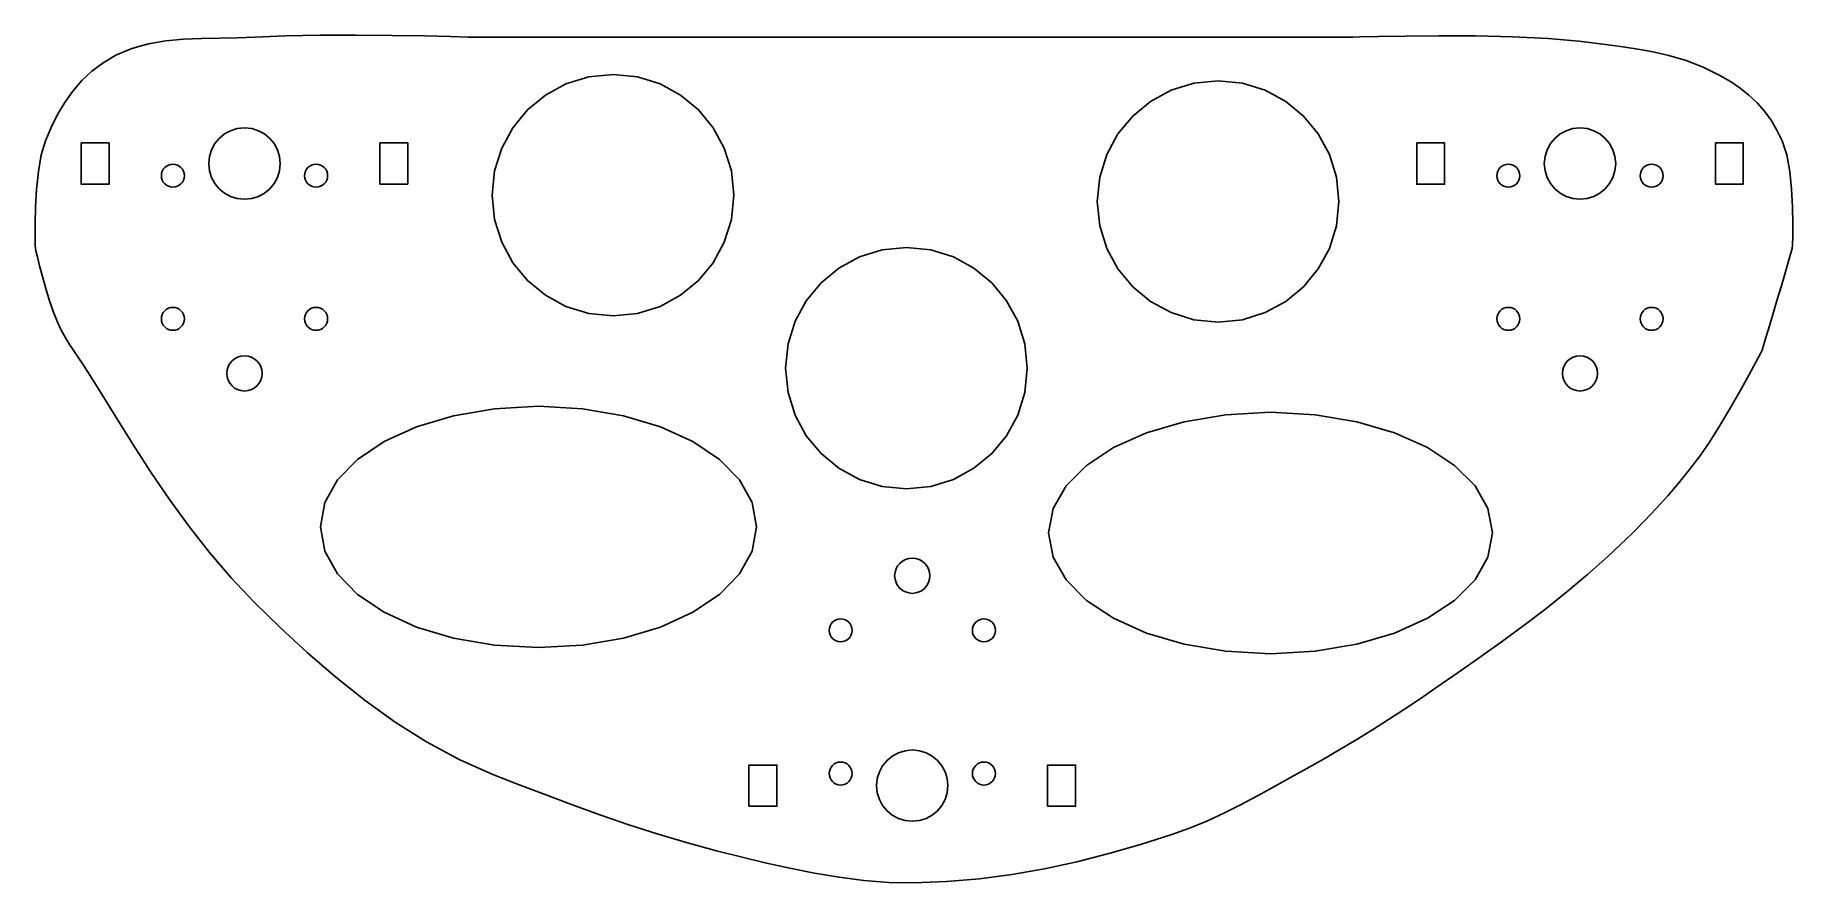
# Model space of a CAD drawing. Extents: x 0 to 145, y 0 to 70.
import ezdxf

# ---------------------------------------------------------------- set-up
doc = ezdxf.new("R2010")
doc.units = 0
doc.layers.add('Layer_1', color=7, linetype='CONTINUOUS')

msp = doc.modelspace()

# ---------------------------------------------------------------- linework, layer by layer
at = {"layer": 'Layer_1', "color": 7}
for points in [[(6.770052, 68.364802), (8.086743, 68.928456), (9.463162, 69.311829), (10.886049, 69.551159), (12.34214, 69.682689), (13.818175, 69.742656), (15.300892, 69.767294), (16.77703, 69.792863), (18.233327, 69.855576), (20.738129, 69.967437), (23.598151, 70.019942), (26.600968, 70.0268), (29.53416, 70.001682), (32.185303, 69.958307), (34.341974, 69.910366), (35.791755, 69.871558), (36.32222, 69.855584), (38.583331, 69.855584), (40.844442, 69.855584), (43.105555, 69.855584), (45.366666, 69.855584), (47.627777, 69.855584), (49.888888, 69.855584), (52.150002, 69.855584), (54.411112, 69.855584), (56.672223, 69.855584), (58.933337, 69.855584), (61.194448, 69.855584), (63.455558, 69.855584), (65.716672, 69.855584), (67.977783, 69.855584), (70.238897, 69.855584), (72.500007, 69.855584), (74.761118, 69.855584), (77.022229, 69.855584), (79.283343, 69.855584), (81.544454, 69.855584), (83.805564, 69.855584), (86.066675, 69.855584), (88.327789, 69.855584), (90.5889, 69.855584), (92.85001, 69.855584), (95.111124, 69.855584), (97.372235, 69.855584), (99.633346, 69.855584), (101.894459, 69.855584), (104.15557, 69.855584), (106.416684, 69.855584), (108.677795, 69.855584), (109.231086, 69.872659), (110.740738, 69.911185), (112.981418, 69.952076), (115.727793, 69.976262), (118.754533, 69.964663), (121.836304, 69.898186), (124.747776, 69.75776), (127.263612, 69.524312), (128.802466, 69.333987), (130.313501, 69.144062), (131.798444, 68.93125), (133.259034, 68.672246), (134.697004, 68.343759), (136.114087, 67.922489), (137.512016, 67.385143), (138.892526, 66.708422), (139.752922, 66.202641), (140.547824, 65.662736), (141.27876, 65.081572), (141.947254, 64.452025), (142.554836, 63.766959), (143.103033, 63.019242), (143.593371, 62.201748), (144.027378, 61.307344), (144.395292, 60.160929), (144.645103, 58.796023), (144.79809, 57.327091), (144.875541, 55.868566), (144.898739, 54.534897), (144.888946, 53.440608), (144.867469, 52.700085), (144.855588, 52.427797), (144.54501, 51.379963), (144.234436, 50.332156), (143.923859, 49.284322), (143.613282, 48.236487), (143.302708, 47.188681), (142.992131, 46.140846), (142.681556, 45.093039), (142.370979, 44.045205), (142.232524, 43.782004), (141.850426, 43.064962), (141.274594, 42.002988), (140.554933, 40.705048), (139.741351, 39.279995), (138.883751, 37.836739), (138.032041, 36.484217), (137.236127, 35.331311), (136.384767, 34.213994), (135.50142, 33.120552), (134.58838, 32.050591), (133.647942, 31.003631), (132.682401, 29.979277), (131.694044, 28.977078), (130.685173, 27.996582), (129.658076, 27.037421), (127.992765, 25.558718), (126.285681, 24.128133), (124.542852, 22.739487), (122.77029, 21.386711), (120.974019, 20.063654), (119.160059, 18.76419), (117.334425, 17.482195), (115.503142, 16.211574), (114.209647, 15.327965), (112.905678, 14.459172), (111.59135, 13.605732), (110.266765, 12.768153), (108.932037, 11.946858), (107.587274, 11.142412), (106.232579, 10.355294), (104.868068, 9.585984), (103.512959, 8.828472), (102.155605, 8.068701), (100.791933, 7.318357), (99.417861, 6.589236), (98.029316, 5.89305), (96.622224, 5.241597), (95.1925, 4.646616), (93.736075, 4.119848), (91.156739, 3.300613), (88.547358, 2.552724), (85.912212, 1.886567), (83.255592, 1.312499), (80.581777, 0.840877), (77.895052, 0.482088), (75.199703, 0.246517), (72.500013, 0.144466), (70.442424, 0.185021), (68.390211, 0.343602), (66.344154, 0.602682), (64.305016, 0.944848), (62.273578, 1.352603), (60.250609, 1.808476), (58.23688, 2.294999), (56.233167, 2.794702), (53.851531, 3.431988), (51.443611, 4.149227), (49.033856, 4.927794), (46.646702, 5.749089), (44.306597, 6.594457), (42.037982, 7.445329), (39.8653, 8.283077), (37.812991, 9.089047), (35.040996, 10.320214), (32.368246, 11.763978), (29.789697, 13.392259), (27.300307, 15.177004), (24.895032, 17.09016), (22.56883, 19.103647), (20.316658, 21.18941), (18.133471, 23.319369), (16.256737, 25.29738), (14.483568, 27.369569), (12.800747, 29.521372), (11.195057, 31.738143), (9.653283, 34.005319), (8.162208, 36.308252), (6.708617, 38.63238), (5.279293, 40.963084), (4.639703, 41.988793), (4.10039, 42.818244), (3.643428, 43.499528), (3.250892, 44.080624), (2.904856, 44.609593), (2.587392, 45.134498), (2.280577, 45.703345), (1.966484, 46.364168), (1.640535, 47.17773), (1.317885, 48.124219), (1.01091, 49.129184), (0.73199, 50.118288), (0.493505, 51.01711), (0.307832, 51.751226), (0.18735, 52.246244), (0.144439, 52.427797), (0.136819, 52.698307), (0.125705, 53.434569), (0.128724, 54.523608), (0.163499, 55.852508), (0.247654, 57.308266), (0.398813, 58.777953), (0.634601, 60.148633), (0.972642, 61.307344), (1.44303, 62.423025), (1.970628, 63.482862), (2.563158, 64.481424), (3.228343, 65.413274), (3.973904, 66.272976), (4.807563, 67.05509), (5.737041, 67.754188), (6.770052, 68.364802)], [(57.671434, 56.83168), (57.469286, 54.826407), (56.889515, 52.958717), (55.972134, 51.268544), (54.757153, 49.795993), (53.284586, 48.580998), (51.594439, 47.663635), (49.726726, 47.083866), (47.721461, 46.88171), (45.716196, 47.083866), (43.848483, 47.663635), (42.158336, 48.580998), (40.685768, 49.795993), (39.470787, 51.268544), (38.553407, 52.958717), (37.973635, 54.826407), (37.771488, 56.83168), (37.973635, 58.836946), (38.553407, 60.704658), (39.470787, 62.394803), (40.685768, 63.867373), (42.158336, 65.082351), (43.848483, 65.999731), (45.716196, 66.579503), (47.721461, 66.781651), (49.726726, 66.579503), (51.594439, 65.999731), (53.284586, 65.082351), (54.757153, 63.867373), (55.972134, 62.394803), (56.889515, 60.704658), (57.469286, 58.836946), (57.671434, 56.83168)], [(107.512208, 56.317782), (107.310061, 54.312508), (106.730289, 52.444818), (105.812909, 50.754646), (104.597928, 49.282095), (103.12536, 48.0671), (101.435213, 47.149737), (99.5675, 46.569968), (97.562235, 46.367812), (95.55697, 46.569968), (93.689257, 47.149737), (91.99911, 48.0671), (90.526543, 49.282095), (89.311562, 50.754646), (88.394182, 52.444818), (87.81441, 54.312508), (87.612262, 56.317782), (87.81441, 58.32305), (88.394179, 60.190763), (89.311559, 61.88091), (90.52654, 63.35348), (91.99911, 64.568461), (93.689255, 65.485841), (95.556967, 66.065613), (97.562235, 66.267761), (99.567503, 66.065613), (101.435216, 65.485841), (103.12536, 64.568461), (104.597931, 63.35348), (105.812912, 61.88091), (106.730292, 60.190763), (107.310061, 58.32305), (107.512208, 56.317782)], [(20.307451, 59.440004), (20.247734, 58.847623), (20.076462, 58.295876), (19.805456, 57.796582), (19.446534, 57.361565), (19.011518, 57.002643), (18.512226, 56.731639), (17.960479, 56.560367), (17.368096, 56.500649), (16.775713, 56.560367), (16.223966, 56.731639), (15.724675, 57.002646), (15.289658, 57.361565), (14.930736, 57.796582), (14.65973, 58.295876), (14.488458, 58.847623), (14.428741, 59.440004), (14.488458, 60.032386), (14.65973, 60.584133), (14.930737, 61.083427), (15.289658, 61.518444), (15.724675, 61.877363), (16.223966, 62.14837), (16.775713, 62.319642), (17.368096, 62.37936), (17.960479, 62.319642), (18.512226, 62.14837), (19.011518, 61.877363), (19.446534, 61.518444), (19.805456, 61.083427), (20.076462, 60.584133), (20.247734, 60.032386), (20.307451, 59.440004)], [(130.307371, 59.440012), (130.247654, 58.84763), (130.076381, 58.295883), (129.805375, 57.796589), (129.446453, 57.361572), (129.011436, 57.00265), (128.512143, 56.731646), (127.960395, 56.560374), (127.368012, 56.500656), (126.775629, 56.560374), (126.223881, 56.731646), (125.724589, 57.002653), (125.289571, 57.361572), (124.93065, 57.796589), (124.659643, 58.295883), (124.488371, 58.84763), (124.428654, 59.440012), (124.488371, 60.032393), (124.659643, 60.584141), (124.93065, 61.083434), (125.289572, 61.518451), (125.724589, 61.87737), (126.223881, 62.148377), (126.775629, 62.319649), (127.368012, 62.379368), (127.960395, 62.319649), (128.512143, 62.148377), (129.011435, 61.87737), (129.446453, 61.518451), (129.805374, 61.083434), (130.076381, 60.584141), (130.247653, 60.032393), (130.307371, 59.440012)], [(3.921154, 61.139953), (4.20789, 61.139953), (4.494625, 61.139953), (4.781361, 61.139953), (5.068096, 61.139953), (5.354832, 61.139953), (5.641567, 61.139953), (5.928303, 61.139953), (6.215038, 61.139953), (6.215038, 60.714963), (6.215038, 60.289973), (6.215038, 59.864986), (6.215038, 59.439996), (6.215038, 59.015006), (6.215038, 58.590019), (6.215038, 58.165029), (6.215038, 57.740039), (5.928303, 57.740039), (5.641567, 57.740039), (5.354832, 57.740039), (5.068096, 57.740039), (4.781361, 57.740039), (4.494625, 57.740039), (4.20789, 57.740039), (3.921154, 57.740039), (3.921154, 58.165029), (3.921154, 58.590019), (3.921154, 59.015006), (3.921154, 59.439996), (3.921154, 59.864986), (3.921154, 60.289973), (3.921154, 60.714963), (3.921154, 61.139953)], [(28.521113, 61.13699), (28.807859, 61.13699), (29.094605, 61.13699), (29.381351, 61.13699), (29.668097, 61.13699), (29.954844, 61.13699), (30.24159, 61.13699), (30.528336, 61.13699), (30.815082, 61.13699), (30.815082, 60.712745), (30.815082, 60.288497), (30.815082, 59.864249), (30.815082, 59.440004), (30.815082, 59.015757), (30.815082, 58.591512), (30.815082, 58.167267), (30.815082, 57.743019), (30.528336, 57.743019), (30.24159, 57.743019), (29.954844, 57.743019), (29.668097, 57.743019), (29.381351, 57.743019), (29.094605, 57.743019), (28.807859, 57.743019), (28.521113, 57.743019), (28.521113, 58.167267), (28.521113, 58.591512), (28.521113, 59.015757), (28.521113, 59.440004), (28.521113, 59.864249), (28.521113, 60.288497), (28.521113, 60.712745), (28.521113, 61.13699)], [(113.921055, 61.13996), (114.207791, 61.13996), (114.494527, 61.13996), (114.781263, 61.13996), (115.067999, 61.13996), (115.354735, 61.13996), (115.64147, 61.13996), (115.928206, 61.13996), (116.214942, 61.13996), (116.214942, 60.71497), (116.214942, 60.28998), (116.214942, 59.864993), (116.214942, 59.440003), (116.214942, 59.015013), (116.214942, 58.590026), (116.214942, 58.165036), (116.214942, 57.740046), (115.928206, 57.740046), (115.64147, 57.740046), (115.354735, 57.740046), (115.067999, 57.740046), (114.781263, 57.740046), (114.494527, 57.740046), (114.207791, 57.740046), (113.921055, 57.740046), (113.921055, 58.165036), (113.921055, 58.590026), (113.921055, 59.015013), (113.921055, 59.440003), (113.921055, 59.864993), (113.921055, 60.28998), (113.921055, 60.71497), (113.921055, 61.13996)], [(138.521041, 61.136997), (138.807787, 61.136997), (139.094534, 61.136997), (139.381281, 61.136997), (139.668027, 61.136997), (139.954773, 61.136997), (140.24152, 61.136997), (140.528267, 61.136997), (140.815013, 61.136997), (140.815013, 60.712752), (140.815013, 60.288504), (140.815013, 59.864257), (140.815013, 59.440012), (140.815013, 59.015764), (140.815013, 58.591519), (140.815013, 58.167274), (140.815013, 57.743027), (140.528267, 57.743027), (140.24152, 57.743027), (139.954773, 57.743027), (139.668027, 57.743027), (139.381281, 57.743027), (139.094534, 57.743027), (138.807787, 57.743027), (138.521041, 57.743027), (138.521041, 58.167274), (138.521041, 58.591519), (138.521041, 59.015764), (138.521041, 59.440012), (138.521041, 59.864257), (138.521041, 60.288504), (138.521041, 60.712752), (138.521041, 61.136997)], [(12.415964, 58.439998), (12.396708, 58.24897), (12.341477, 58.071046), (12.254084, 57.910035), (12.138341, 57.769754), (11.998059, 57.654009), (11.83705, 57.566616), (11.659126, 57.511385), (11.468097, 57.492138), (11.277069, 57.511385), (11.099144, 57.566616), (10.938135, 57.654009), (10.797853, 57.769754), (10.68211, 57.910035), (10.594718, 58.071046), (10.539487, 58.24897), (10.520231, 58.439998), (10.539487, 58.631026), (10.594718, 58.80895), (10.682111, 58.969958), (10.797854, 59.110242), (10.938136, 59.225984), (11.099145, 59.313377), (11.277069, 59.368608), (11.468097, 59.387855), (11.659125, 59.368608), (11.83705, 59.313377), (11.998058, 59.225984), (12.13834, 59.110239), (12.254083, 58.969958), (12.341476, 58.80895), (12.396707, 58.631026), (12.415964, 58.439998)], [(24.215963, 58.439998), (24.196707, 58.24897), (24.141476, 58.071046), (24.054084, 57.910035), (23.938341, 57.769754), (23.798059, 57.654009), (23.63705, 57.566616), (23.459125, 57.511385), (23.268097, 57.492138), (23.077068, 57.511385), (22.899144, 57.566616), (22.738135, 57.654009), (22.597853, 57.769754), (22.48211, 57.910035), (22.394717, 58.071046), (22.339486, 58.24897), (22.32023, 58.439998), (22.339489, 58.631026), (22.39472, 58.80895), (22.482113, 58.969958), (22.597856, 59.110239), (22.738138, 59.225984), (22.899147, 59.313377), (23.077071, 59.368608), (23.268099, 59.387855), (23.459127, 59.368608), (23.637052, 59.313377), (23.79806, 59.225984), (23.938342, 59.110239), (24.054085, 58.969958), (24.141478, 58.80895), (24.196709, 58.631026), (24.215963, 58.439998)], [(122.415874, 58.440005), (122.396618, 58.248978), (122.341387, 58.071053), (122.253995, 57.910043), (122.138252, 57.769761), (121.997969, 57.654016), (121.83696, 57.566624), (121.659036, 57.511393), (121.468007, 57.492145), (121.276978, 57.511393), (121.099053, 57.566624), (120.938044, 57.654016), (120.797762, 57.769761), (120.682019, 57.910043), (120.594626, 58.071053), (120.539395, 58.248978), (120.520139, 58.440005), (120.539395, 58.631033), (120.594627, 58.808957), (120.68202, 58.969965), (120.797763, 59.110249), (120.938045, 59.225991), (121.099054, 59.313384), (121.276978, 59.368615), (121.468007, 59.387863), (121.659035, 59.368615), (121.836959, 59.313384), (121.997968, 59.225991), (122.13825, 59.110246), (122.253994, 58.969965), (122.341386, 58.808957), (122.396617, 58.631033), (122.415874, 58.440005)], [(134.215886, 58.440005), (134.19663, 58.248978), (134.1414, 58.071053), (134.054007, 57.910043), (133.938264, 57.769761), (133.797982, 57.654016), (133.636973, 57.566624), (133.459048, 57.511393), (133.268019, 57.492145), (133.07699, 57.511393), (132.899066, 57.566624), (132.738057, 57.654016), (132.597774, 57.769761), (132.482031, 57.910043), (132.394639, 58.071053), (132.339408, 58.248978), (132.320152, 58.440005), (132.339411, 58.631033), (132.394642, 58.808957), (132.482035, 58.969965), (132.597778, 59.110246), (132.73806, 59.225991), (132.899069, 59.313384), (133.076993, 59.368615), (133.268022, 59.387863), (133.45905, 59.368615), (133.636975, 59.313384), (133.797983, 59.225991), (133.938265, 59.110246), (134.054009, 58.969965), (134.141401, 58.808957), (134.196633, 58.631033), (134.215886, 58.440005)], [(81.837939, 42.569609), (81.635792, 40.564335), (81.05602, 38.696645), (80.13864, 37.006472), (78.923659, 35.533922), (77.451091, 34.318927), (75.760944, 33.401563), (73.893231, 32.821794), (71.887966, 32.619638), (69.882701, 32.821794), (68.014988, 33.401563), (66.324841, 34.318927), (64.852273, 35.533922), (63.637293, 37.006472), (62.719912, 38.696645), (62.14014, 40.564335), (61.937993, 42.569609), (62.14014, 44.574882), (62.719912, 46.442572), (63.637293, 48.132745), (64.852273, 49.605296), (66.324841, 50.820291), (68.014988, 51.737654), (69.882701, 52.317423), (71.887966, 52.519579), (73.893231, 52.317423), (75.760944, 51.737654), (77.451091, 50.820291), (78.923659, 49.605296), (80.13864, 48.132745), (81.05602, 46.442572), (81.635792, 44.574882), (81.837939, 42.569609)], [(12.415964, 46.640005), (12.396708, 46.448968), (12.341477, 46.271056), (12.254085, 46.110048), (12.138342, 45.969755), (11.99806, 45.854016), (11.837051, 45.766612), (11.659126, 45.711381), (11.468097, 45.69219), (11.277068, 45.711381), (11.099143, 45.766612), (10.938134, 45.854016), (10.797852, 45.969755), (10.682109, 46.110048), (10.594716, 46.271056), (10.539486, 46.448968), (10.52023, 46.640005), (10.539489, 46.831041), (10.59472, 47.008954), (10.682112, 47.169962), (10.797855, 47.310254), (10.938136, 47.425994), (11.099145, 47.513398), (11.277069, 47.568629), (11.468098, 47.58782), (11.659127, 47.568629), (11.837051, 47.513398), (11.99806, 47.425994), (12.138341, 47.310254), (12.254084, 47.169962), (12.341477, 47.008954), (12.396708, 46.831041), (12.415964, 46.640005)], [(24.215963, 46.640005), (24.196707, 46.448968), (24.141476, 46.271056), (24.054084, 46.110048), (23.938341, 45.969755), (23.798059, 45.854016), (23.63705, 45.766612), (23.459125, 45.711381), (23.268096, 45.69219), (23.077067, 45.711381), (22.899142, 45.766612), (22.738133, 45.854016), (22.597851, 45.969755), (22.482108, 46.110048), (22.394716, 46.271056), (22.339485, 46.448968), (22.320229, 46.640005), (22.339488, 46.831041), (22.394719, 47.008954), (22.482112, 47.169962), (22.597854, 47.310254), (22.738136, 47.425994), (22.899144, 47.513398), (23.077069, 47.568629), (23.268097, 47.58782), (23.459126, 47.568629), (23.637051, 47.513398), (23.798059, 47.425994), (23.938341, 47.310254), (24.054083, 47.169962), (24.141476, 47.008954), (24.196707, 46.831041), (24.215963, 46.640005)], [(122.415874, 46.640012), (122.396618, 46.448976), (122.341388, 46.271063), (122.253995, 46.110055), (122.138252, 45.969762), (121.99797, 45.854023), (121.836961, 45.766619), (121.659035, 45.711388), (121.468006, 45.692197), (121.276977, 45.711388), (121.099052, 45.766619), (120.938043, 45.854023), (120.797761, 45.969762), (120.682017, 46.110055), (120.594625, 46.271063), (120.539394, 46.448976), (120.520138, 46.640012), (120.539397, 46.831048), (120.594628, 47.008961), (120.682021, 47.169969), (120.797764, 47.310262), (120.938045, 47.426001), (121.099054, 47.513405), (121.276979, 47.568636), (121.468008, 47.587827), (121.659037, 47.568636), (121.836961, 47.513405), (121.99797, 47.426001), (122.138252, 47.310262), (122.253994, 47.169969), (122.341387, 47.008961), (122.396618, 46.831048), (122.415874, 46.640012)], [(134.215886, 46.640012), (134.19663, 46.448976), (134.1414, 46.271063), (134.054007, 46.110055), (133.938264, 45.969762), (133.797982, 45.854023), (133.636973, 45.766619), (133.459048, 45.711388), (133.268019, 45.692197), (133.076989, 45.711388), (132.899064, 45.766619), (132.738055, 45.854023), (132.597773, 45.969762), (132.48203, 46.110055), (132.394637, 46.271063), (132.339407, 46.448976), (132.320151, 46.640012), (132.33941, 46.831048), (132.394641, 47.008961), (132.482033, 47.169969), (132.597776, 47.310262), (132.738058, 47.426001), (132.899066, 47.513405), (133.076991, 47.568636), (133.26802, 47.587827), (133.459049, 47.568636), (133.636973, 47.513405), (133.797982, 47.426001), (133.938264, 47.310262), (134.054007, 47.169969), (134.141399, 47.008961), (134.19663, 46.831048), (134.215886, 46.640012)], [(18.817405, 42.14), (18.787963, 41.8479), (18.703515, 41.575866), (18.569891, 41.329683), (18.392917, 41.115166), (18.178423, 40.938184), (17.932236, 40.80458), (17.660184, 40.720111), (17.368096, 40.690676), (17.076008, 40.720111), (16.803956, 40.80458), (16.557769, 40.938184), (16.343275, 41.115166), (16.166301, 41.329683), (16.032677, 41.575866), (15.94823, 41.8479), (15.918788, 42.14), (15.948235, 42.432071), (16.032686, 42.704134), (16.166312, 42.950316), (16.343285, 43.164805), (16.557778, 43.341786), (16.803963, 43.47539), (17.076012, 43.55986), (17.368096, 43.589295), (17.66018, 43.55986), (17.932229, 43.47539), (18.178414, 43.341786), (18.392907, 43.164805), (18.569881, 42.950316), (18.703507, 42.704134), (18.787957, 42.432071), (18.817405, 42.14)], [(128.817322, 42.140007), (128.78788, 41.847907), (128.703433, 41.575873), (128.569808, 41.32969), (128.392835, 41.115173), (128.17834, 40.938192), (127.932153, 40.804588), (127.660101, 40.720119), (127.368012, 40.690683), (127.075923, 40.720119), (126.803871, 40.804588), (126.557684, 40.938192), (126.343189, 41.115173), (126.166216, 41.32969), (126.032591, 41.575873), (125.948144, 41.847907), (125.918702, 42.140007), (125.948149, 42.432079), (126.0326, 42.704141), (126.166226, 42.950323), (126.3432, 43.164812), (126.557693, 43.341794), (126.803878, 43.475398), (127.075927, 43.559867), (127.368012, 43.589303), (127.660097, 43.559867), (127.932146, 43.475398), (128.178331, 43.341794), (128.392824, 43.164812), (128.569798, 42.950323), (128.703424, 42.704141), (128.787875, 42.432079), (128.817322, 42.140007)], [(59.548276, 29.484037), (59.183284, 27.478763), (58.136471, 25.611073), (56.480078, 23.9209), (54.286353, 22.44835), (51.627532, 21.233355), (48.575863, 20.315991), (45.203587, 19.736222), (41.582947, 19.534066), (37.962307, 19.736222), (34.59003, 20.315991), (31.538362, 21.233355), (28.879542, 22.44835), (26.685815, 23.9209), (25.029424, 25.611073), (23.982611, 27.478763), (23.617618, 29.484037), (23.98261, 31.48931), (25.029422, 33.357), (26.685814, 35.047173), (28.879541, 36.519724), (31.538361, 37.734719), (34.59003, 38.652082), (37.962307, 39.231851), (41.582947, 39.434007), (45.203587, 39.231851), (48.575863, 38.652082), (51.627532, 37.734719), (54.286353, 36.519724), (56.480081, 35.047173), (58.136471, 33.357), (59.183284, 31.48931), (59.548276, 29.484037)], [(120.157895, 28.9871), (119.786496, 26.981826), (118.72131, 25.114136), (117.035848, 23.423964), (114.80362, 21.951413), (112.098136, 20.736418), (108.992907, 19.819054), (105.561446, 19.239285), (101.877261, 19.03713), (98.193075, 19.239285), (94.761614, 19.819054), (91.656385, 20.736418), (88.950902, 21.951413), (86.718673, 23.423964), (85.033211, 25.114136), (83.968026, 26.981826), (83.596627, 28.9871), (83.968023, 30.992373), (85.033208, 32.860064), (86.718671, 34.550236), (88.950902, 36.022787), (91.656385, 37.237782), (94.761614, 38.155145), (98.193075, 38.734914), (101.877261, 38.93707), (105.561446, 38.734914), (108.992907, 38.155145), (112.098136, 37.237782), (114.80362, 36.022787), (117.035851, 34.550236), (118.721313, 32.860064), (119.786499, 30.992373), (120.157895, 28.9871)], [(73.817317, 25.459999), (73.787875, 25.752099), (73.703427, 26.024133), (73.569802, 26.270316), (73.392829, 26.484833), (73.178334, 26.661814), (72.932147, 26.795418), (72.660095, 26.879888), (72.368006, 26.909323), (72.075918, 26.879888), (71.803866, 26.795418), (71.557678, 26.661814), (71.343184, 26.484833), (71.16621, 26.270316), (71.032586, 26.024133), (70.948138, 25.752099), (70.918696, 25.459999), (70.948144, 25.167928), (71.032594, 24.895865), (71.166221, 24.649683), (71.343194, 24.435194), (71.557688, 24.258212), (71.803873, 24.124608), (72.075921, 24.040139), (72.368006, 24.010704), (72.660091, 24.040139), (72.93214, 24.124608), (73.178325, 24.258212), (73.392818, 24.435194), (73.569792, 24.649683), (73.703418, 24.895865), (73.787869, 25.167928), (73.817317, 25.459999)], [(67.415868, 20.959994), (67.396612, 21.15103), (67.341382, 21.328943), (67.253989, 21.489951), (67.138246, 21.630244), (66.997964, 21.745983), (66.836955, 21.833387), (66.65903, 21.888618), (66.468001, 21.907809), (66.276971, 21.888618), (66.099046, 21.833387), (65.938037, 21.745983), (65.797755, 21.630244), (65.682012, 21.489951), (65.594619, 21.328943), (65.539389, 21.15103), (65.520132, 20.959994), (65.539391, 20.768958), (65.594622, 20.591045), (65.682015, 20.430037), (65.797758, 20.289745), (65.938039, 20.174005), (66.099049, 20.086601), (66.276973, 20.03137), (66.468002, 20.012179), (66.659031, 20.03137), (66.836955, 20.086601), (66.997964, 20.174005), (67.138246, 20.289745), (67.253989, 20.430037), (67.341381, 20.591045), (67.396612, 20.768958), (67.415868, 20.959994)], [(79.215881, 20.959994), (79.196625, 21.15103), (79.141394, 21.328943), (79.054002, 21.489951), (78.938259, 21.630244), (78.797977, 21.745983), (78.636967, 21.833387), (78.459042, 21.888618), (78.268013, 21.907809), (78.076984, 21.888618), (77.899059, 21.833387), (77.738049, 21.745983), (77.597767, 21.630244), (77.482024, 21.489951), (77.394631, 21.328943), (77.339401, 21.15103), (77.320145, 20.959994), (77.339404, 20.768958), (77.394635, 20.591045), (77.482028, 20.430037), (77.59777, 20.289745), (77.738052, 20.174005), (77.899061, 20.086601), (78.076985, 20.03137), (78.268014, 20.012179), (78.459043, 20.03137), (78.636968, 20.086601), (78.797977, 20.174005), (78.938258, 20.289745), (79.054001, 20.430037), (79.141394, 20.591045), (79.196625, 20.768958), (79.215881, 20.959994)], [(75.307365, 8.159994), (75.247648, 8.752376), (75.076376, 9.304123), (74.805369, 9.803417), (74.446447, 10.238434), (74.01143, 10.597356), (73.512138, 10.86836), (72.96039, 11.039632), (72.368006, 11.09935), (71.775623, 11.039632), (71.223875, 10.86836), (70.724583, 10.597353), (70.289566, 10.238434), (69.930644, 9.803417), (69.659637, 9.304123), (69.488365, 8.752376), (69.428648, 8.159994), (69.488365, 7.567613), (69.659637, 7.015866), (69.930644, 6.516572), (70.289566, 6.081555), (70.724583, 5.722636), (71.223875, 5.451629), (71.775623, 5.280357), (72.368006, 5.220639), (72.96039, 5.280357), (73.512137, 5.451629), (74.01143, 5.722636), (74.446447, 6.081555), (74.805369, 6.516572), (75.076375, 7.015866), (75.247648, 7.567613), (75.307365, 8.159994)], [(58.92105, 6.460046), (59.207786, 6.460046), (59.494521, 6.460046), (59.781257, 6.460046), (60.067993, 6.460046), (60.354729, 6.460046), (60.641465, 6.460046), (60.928201, 6.460046), (61.214936, 6.460046), (61.214936, 6.885036), (61.214936, 7.310026), (61.214936, 7.735013), (61.214936, 8.160003), (61.214936, 8.584993), (61.214936, 9.00998), (61.214936, 9.43497), (61.214936, 9.85996), (60.928201, 9.85996), (60.641465, 9.85996), (60.354729, 9.85996), (60.067993, 9.85996), (59.781257, 9.85996), (59.494521, 9.85996), (59.207786, 9.85996), (58.92105, 9.85996), (58.92105, 9.43497), (58.92105, 9.00998), (58.92105, 8.584993), (58.92105, 8.160003), (58.92105, 7.735013), (58.92105, 7.310026), (58.92105, 6.885036), (58.92105, 6.460046)], [(67.415868, 9.160001), (67.396612, 9.351029), (67.341382, 9.528953), (67.253989, 9.689963), (67.138246, 9.830245), (66.997964, 9.94599), (66.836955, 10.033383), (66.65903, 10.088614), (66.468001, 10.107861), (66.276972, 10.088614), (66.099048, 10.033383), (65.938038, 9.94599), (65.797756, 9.830245), (65.682013, 9.689963), (65.59462, 9.528953), (65.53939, 9.351029), (65.520134, 9.160001), (65.53939, 8.968973), (65.594621, 8.791049), (65.682014, 8.630041), (65.797757, 8.489757), (65.938039, 8.374015), (66.099048, 8.286622), (66.276972, 8.231391), (66.468001, 8.212143), (66.659029, 8.231391), (66.836954, 8.286622), (66.997963, 8.374015), (67.138244, 8.48976), (67.253988, 8.630041), (67.341381, 8.791049), (67.396612, 8.968973), (67.415868, 9.160001)], [(79.215881, 9.160001), (79.196625, 9.351029), (79.141394, 9.528953), (79.054001, 9.689963), (78.938258, 9.830245), (78.797976, 9.94599), (78.636967, 10.033383), (78.459042, 10.088614), (78.268013, 10.107861), (78.076985, 10.088614), (77.89906, 10.033383), (77.738051, 9.94599), (77.597769, 9.830245), (77.482026, 9.689963), (77.394633, 9.528953), (77.339402, 9.351029), (77.320146, 9.160001), (77.339405, 8.968973), (77.394636, 8.791049), (77.482029, 8.630041), (77.597772, 8.48976), (77.738054, 8.374015), (77.899063, 8.286622), (78.076988, 8.231391), (78.268016, 8.212143), (78.459044, 8.231391), (78.636969, 8.286622), (78.797978, 8.374015), (78.938259, 8.48976), (79.054003, 8.630041), (79.141396, 8.791049), (79.196627, 8.968973), (79.215881, 9.160001)], [(83.521035, 6.463009), (83.807782, 6.463009), (84.094528, 6.463009), (84.381275, 6.463009), (84.668021, 6.463009), (84.954768, 6.463009), (85.241514, 6.463009), (85.528261, 6.463009), (85.815007, 6.463009), (85.815007, 6.887254), (85.815007, 7.311502), (85.815007, 7.73575), (85.815007, 8.159994), (85.815007, 8.584239), (85.815007, 9.008487), (85.815007, 9.432732), (85.815007, 9.85698), (85.528261, 9.85698), (85.241514, 9.85698), (84.954768, 9.85698), (84.668021, 9.85698), (84.381275, 9.85698), (84.094528, 9.85698), (83.807782, 9.85698), (83.521035, 9.85698), (83.521035, 9.432732), (83.521035, 9.008487), (83.521035, 8.584239), (83.521035, 8.159994), (83.521035, 7.73575), (83.521035, 7.311502), (83.521035, 6.887254), (83.521035, 6.463009)]]:
    msp.add_lwpolyline(points, close=True, dxfattribs=at)

doc.saveas('drawing.dxf')
